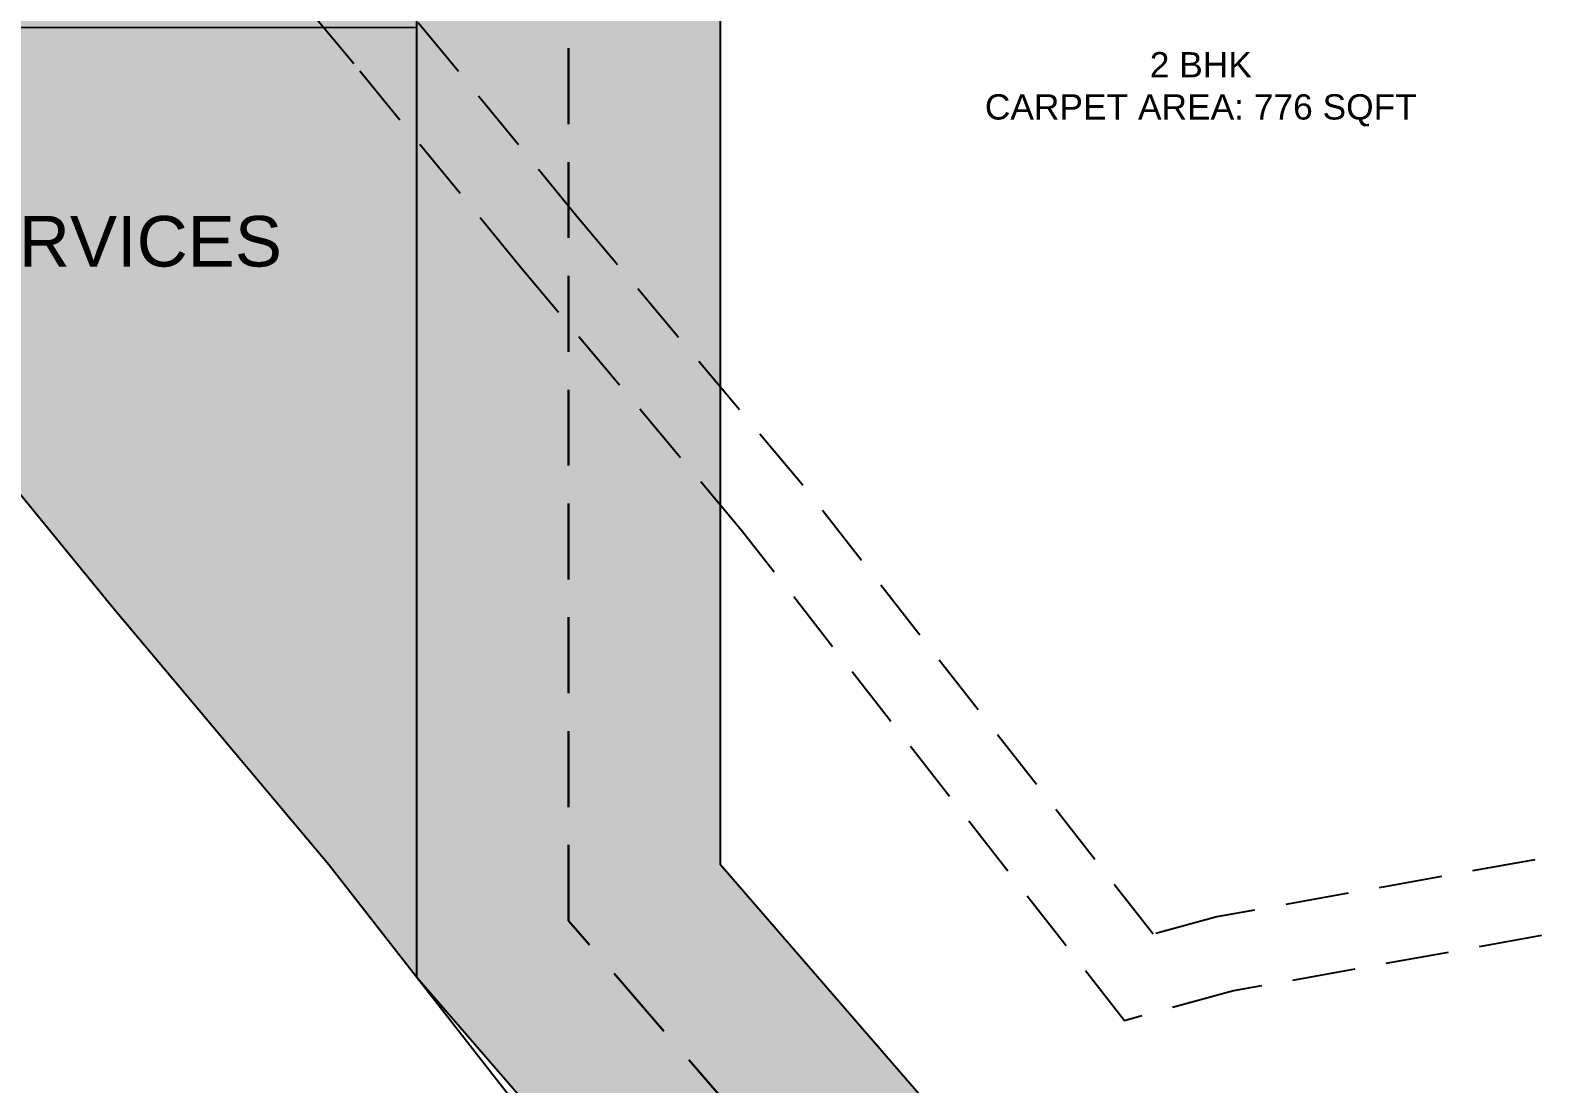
# Model space of a CAD drawing. Header units: millimetres. Extents: x 27623999 to 27796457, y -7151913 to -6809112.
# Drawn here: x 27662326 to 27692205, y -6981080 to -6960255 of the extents above; entities that cross this region are included whole.
import ezdxf

# ---------------------------------------------------------------- set-up
doc = ezdxf.new("R2010")
doc.units = ezdxf.units.MM
doc.header["$LTSCALE"] = 500
doc.header["$MEASUREMENT"] = 0
for name, pattern in [('1', [0]), ('DASHED', [0.75, 0.5, -0.25]), ('DASHED2', [0.375, 0.25, -0.125])]:
    doc.linetypes.add(name, pattern=pattern)
doc.layers.get('0').update_dxf_attribs({"color": 250, "linetype": '1'})
for name, color, linetype in [('.', 7, 'Continuous'), ('ABA_01_margin', 8, 'DASHED'), ('ABA_01_plot boundary', 7, 'Continuous'), ('ABA_03_elevation 01', 7, 'Continuous'), ('ABA_03_lines dotted', 8, 'DASHED2')]:
    doc.layers.add(name, color=color, linetype=linetype)
doc.layers.add('ABA_02_wall', color=7, linetype='Continuous', lineweight=30)
doc.styles.add('ADP6', font='arial.ttf')

# ---------------------------------------------------------------- blocks, each defined once
blk = doc.blocks.new('zw$1190')
at = {"layer": '.', "true_color": 0xc9c9c9}
h = blk.add_hatch(color=9, dxfattribs=at)
h.dxf.hatch_style = 1
h.paths.add_polyline_path([(0, -57231), (0, 0), (1536, 0), (1696, -10), (3560, -11), (6520, -16), (9713, -31), (14851, -21), (18688, -31), (24640, -26), (30405, -76), (32807, -79), (36703, -70), (41326, -41), (44887, -26), (48342, -61), (58697, -10), (65405, -14), (71278, -23), (76517, 0), (76620, 0), (76519, -450), (76200, -2026), (75482, -5537), (75377, -6000), (6000, -6000), (6000, -54994), (14518, -64831), (14519, -64836), (12931, -65353), (8333, -66851), (8324, -66843), (0, -57231)])
at = {"layer": 'ABA_03_elevation 01'}
for points in [[(75377, -6000), (6000, -6000), (6000, -54994), (14518, -64831)], [(8324, -66843), (0, -57231), (0, -57231), (0, 0), (1536, 0), (1696, -10), (3560, -11), (6520, -16), (9713, -31), (14851, -21), (18688, -31), (24640, -26), (30405, -76), (32807, -79), (36703, -70), (41326, -41), (44887, -26), (48342, -61), (58697, -10), (65405, -14), (71278, -23)]]:
    blk.add_lwpolyline(points, dxfattribs=at)
at = {"layer": 'ABA_03_lines dotted', "color": 11, "lineweight": 30, "ltscale": 12, "true_color": 0xfb7d7d}
blk.add_lwpolyline([(12250, -66795), (3000, -56113), (3000, -3000), (76620, -3000)], dxfattribs=at)
blk = doc.blocks.new('zw$FF33')
at = {"layer": '.', "true_color": 0xe0ecde}
h = blk.add_hatch(color=254, dxfattribs=at)
h.dxf.hatch_style = 1
h.paths.add_polyline_path([(8340, -10470), (123, 98), (6300, 5019), (7484, 6588), (8460, 7886), (10830, 11045), (12368, 13097), (12597, 13400), (14249, 15614), (15912, 17848), (17732, 20264), (19413, 22494), (21317, 25041), (23428, 27805), (23679, 28084), (23679, -10470)])
at = {"lineweight": 5, "true_color": 0xe6dcd4}
h = blk.add_hatch(color=254, dxfattribs=at)
h.dxf.hatch_style = 1
h.paths.add_polyline_path([(8340, -10470), (23679, -10470), (23679, -29245), (21941, -27019), (17642, -21904), (14344, -17876), (10596, -13391), (8382, -10523)])
at = {"color": 72, "lineweight": 5}
blk.add_lwpolyline([(8340, -10470), (123, 98), (6300, 5019), (7484, 6588), (8460, 7886), (10830, 11045), (12368, 13097), (12597, 13400), (14249, 15614), (15912, 17848), (17732, 20264), (19413, 22494), (21317, 25041), (23428, 27805), (23679, 28084), (23679, -10470)], close=True, dxfattribs=at)
at = {"color": 33, "lineweight": 5}
blk.add_lwpolyline([(8340, -10470), (23679, -10470), (23679, -29245), (21941, -27019), (17642, -21904), (14344, -17876), (10596, -13391), (8382, -10523)], close=True, dxfattribs=at)
at = {"layer": 'ABA_02_wall', "char_height": 1000, "attachment_point": 1, "style": 'ADP6'}
for s, insert in [('OPEN SPACE', (5856, 742, 0)), ('SERVICES', (13951, -14193, 0))]:
    blk.add_mtext(s, dxfattribs=dict(at, insert=insert))
blk = doc.blocks.new('REFD')
at = {"layer": 'ABA_01_margin', "ltscale": 5}
for points in [[(546688, -174805), (523059, -174490), (521533, -174473), (518074, -174415), (516830, -174374), (513027, -174270), (509779, -174207), (501458, -174061), (500166, -168711), (498769, -160018), (497911, -153585), (497098, -149057), (495085, -139049), (492124, -131551), (491123, -129554), (499134, -120225), (503378, -114906), (506666, -110891), (510231, -106450), (512487, -103851), (514698, -101284)], [(496529, -138622), (493495, -130938), (492911, -129774), (500290, -121182), (504544, -115849), (507831, -111836)]]:
    blk.add_lwpolyline(points, dxfattribs=at)
at = {"layer": 'ABA_01_plot boundary'}
blk.add_lwpolyline([(485034, -120528), (491045, -113528), (495212, -108305), (498510, -104278)], dxfattribs=at)
blk = doc.blocks.new('zw$8DE9')
at = {"true_color": 0xffffff, "transparency": 33554687}
h = blk.add_hatch(color=7, dxfattribs=at)
h.dxf.hatch_style = 1
h.paths.add_polyline_path([(-67021, 47337), (0, 47337), (0, 0), (-67021, 0)])
h.paths.add_polyline_path([(-66782, 47098), (-239, 47098), (-239, 3426), (-66782, 3426)], flags=16)

msp = doc.modelspace()

# ---------------------------------------------------------------- block references
at = {"color": 6, "lineweight": 50, "rotation": 360}
msp.add_blockref('zw$FF33', (27646287, -6949733), dxfattribs=at)
at = {"color": 5}
msp.add_blockref('zw$1190', (27669967, -6921747), dxfattribs=at)

# ---------------------------------------------------------------- next in the draw order: block references
at = {"layer": 'ABA_02_wall', "rotation": 78.63285323614126}
msp.add_blockref('REFD', (27460145, -7435788), dxfattribs=at)

# ---------------------------------------------------------------- next in the draw order: block references
at = {"layer": 'ABA_02_wall', "xscale": 1.958035590856184, "yscale": 1.958035590856184, "zscale": 1.958035590856184}
msp.add_blockref('zw$8DE9', (27774231, -7012284), dxfattribs=at)

# ---------------------------------------------------------------- next in the draw order: texts
at = {"layer": 'ABA_03_elevation 01', "color": 0, "insert": (27681196, -6960687, 26), "char_height": 500, "attachment_point": 1, "style": 'ADP6'}
msp.add_mtext('\\pxqc;2 BHK\\PCARPET AREA: 776 SQFT', dxfattribs=at)

doc.saveas('drawing.dxf')
